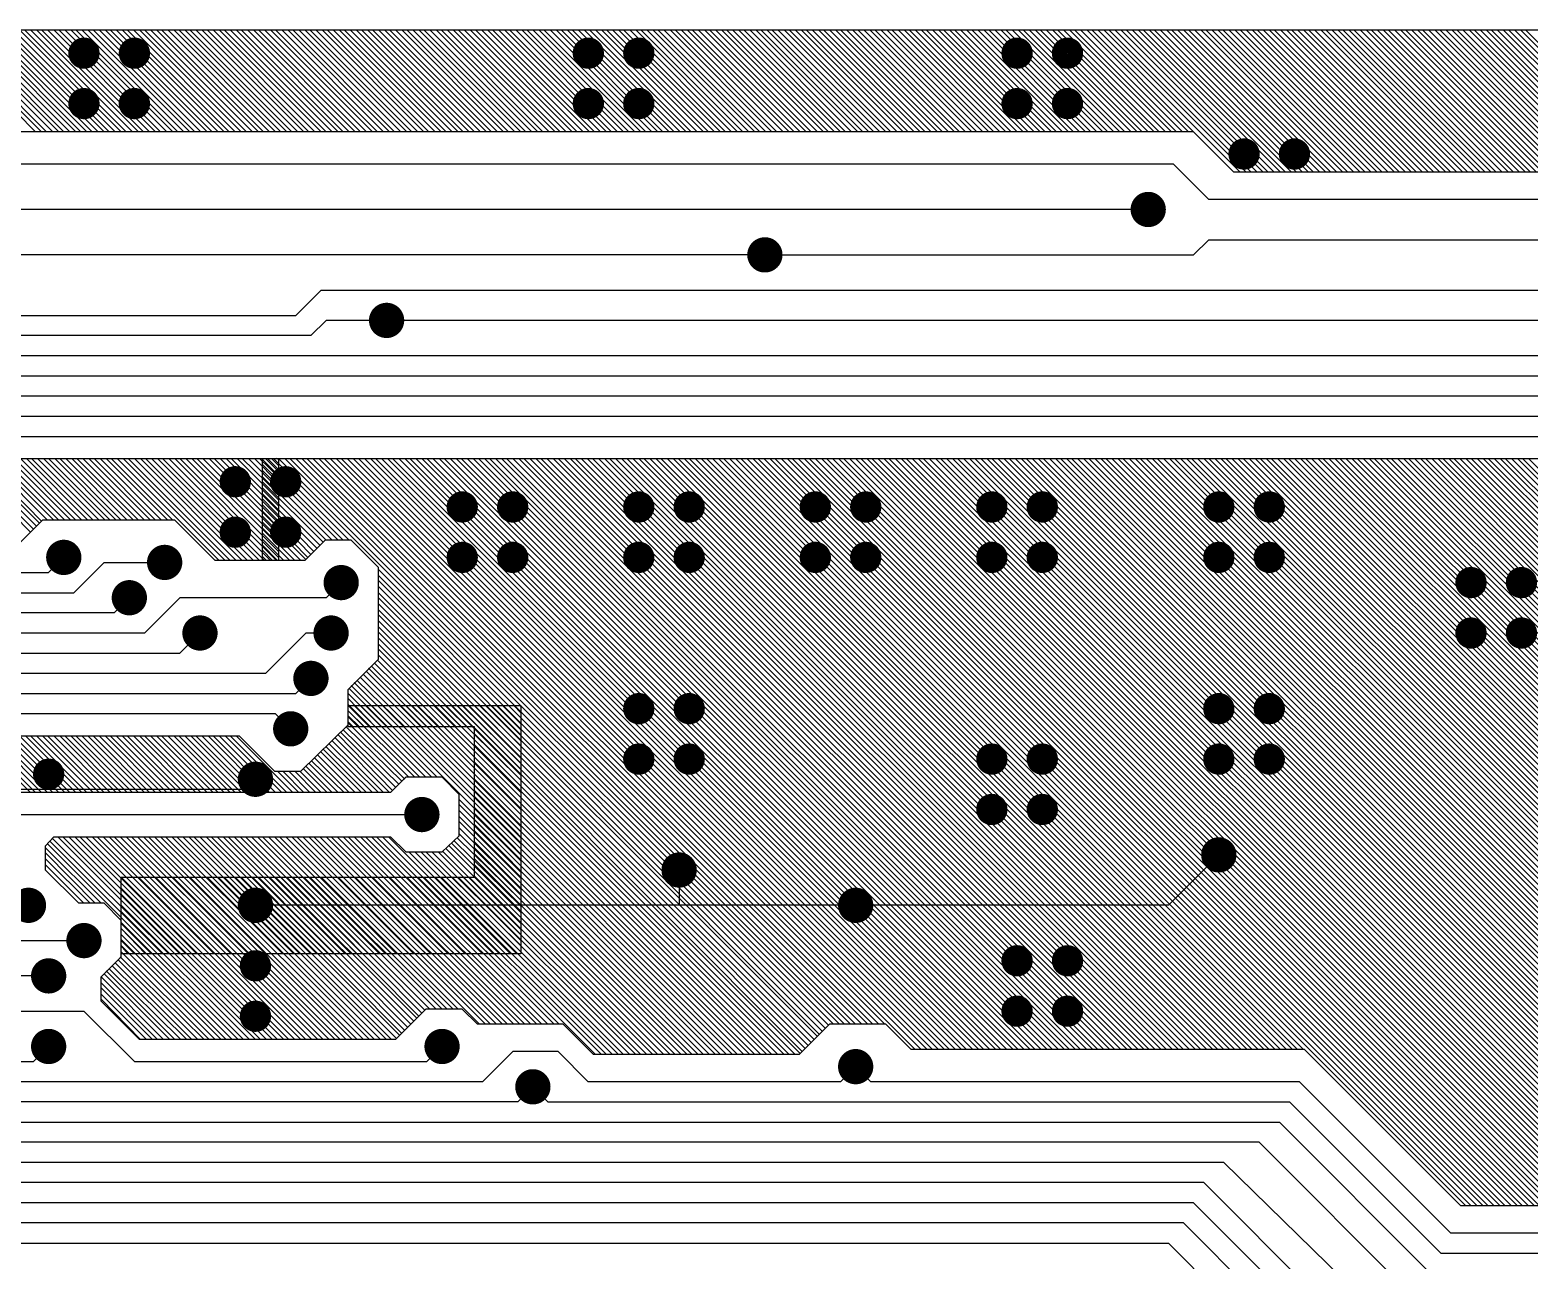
# Model space of a CAD drawing. Extents: x 295 to 953, y 10 to 290.
# Drawn here: x 680.8 to 743.1, y 193.5 to 244.6 of the extents above; entities that cross this region are included whole.
import ezdxf

# ---------------------------------------------------------------- set-up
doc = ezdxf.new("R2010")
doc.units = 0
doc.header["$LTSCALE"] = 5
doc.header["$MEASUREMENT"] = 0
doc.layers.get('0').update_dxf_attribs({"linetype": 'CONTINUOUS', "lineweight": 25})
doc.layers.add('ART02_PHO', color=2, linetype='CONTINUOUS')

msp = doc.modelspace()

# ---------------------------------------------------------------- linework, layer by layer
for points, const_width in [([(683.375, 243.629, -1), (682.725, 243.629, -1)], 0.65), ([(685.471, 243.629, -1), (684.821, 243.629, -1)], 0.65), ([(704.33, 243.629, -1), (703.68, 243.629, -1)], 0.65), ([(706.426, 243.629, -1), (705.776, 243.629, -1)], 0.65), ([(722.142, 243.629, -1), (721.492, 243.629, -1)], 0.65), ([(724.237, 243.629, -1), (723.588, 243.629, -1)], 0.65), ([(683.375, 241.534, -1), (682.725, 241.534, -1)], 0.65), ([(685.471, 241.534, -1), (684.821, 241.534, -1)], 0.65), ([(704.33, 241.534, -1), (703.68, 241.534, -1)], 0.65), ([(706.426, 241.534, -1), (705.776, 241.534, -1)], 0.65), ([(722.142, 241.534, -1), (721.492, 241.534, -1)], 0.65), ([(724.237, 241.534, -1), (723.588, 241.534, -1)], 0.65), ([(731.572, 239.438, -1), (730.922, 239.438, -1)], 0.65), ([(733.667, 239.438, -1), (733.017, 239.438, -1)], 0.65), ([(727.632, 237.133, -1), (726.899, 237.133, -1)], 0.733), ([(711.706, 235.247, -1), (710.973, 235.247, -1)], 0.733), ([(695.99, 232.523, -1), (695.257, 232.523, -1)], 0.733), ([(689.662, 225.818, -1), (689.012, 225.818, -1)], 0.65), ([(691.757, 225.818, -1), (691.107, 225.818, -1)], 0.65), ([(699.091, 224.77, -1), (698.442, 224.77, -1)], 0.65), ([(701.187, 224.77, -1), (700.537, 224.77, -1)], 0.65), ([(706.426, 224.77, -1), (705.776, 224.77, -1)], 0.65), ([(708.521, 224.77, -1), (707.871, 224.77, -1)], 0.65), ([(713.76, 224.77, -1), (713.11, 224.77, -1)], 0.65), ([(715.855, 224.77, -1), (715.206, 224.77, -1)], 0.65), ([(721.094, 224.77, -1), (720.444, 224.77, -1)], 0.65), ([(723.19, 224.77, -1), (722.54, 224.77, -1)], 0.65), ([(730.524, 224.77, -1), (729.874, 224.77, -1)], 0.65), ([(732.619, 224.77, -1), (731.97, 224.77, -1)], 0.65), ([(689.662, 223.722, -1), (689.012, 223.722, -1)], 0.65), ([(691.757, 223.722, -1), (691.107, 223.722, -1)], 0.65), ([(682.579, 222.674, -1), (681.845, 222.674, -1)], 0.733), ([(686.77, 222.465, -1), (686.036, 222.465, -1)], 0.733), ([(699.091, 222.674, -1), (698.442, 222.674, -1)], 0.65), ([(701.187, 222.674, -1), (700.537, 222.674, -1)], 0.65), ([(706.426, 222.674, -1), (705.776, 222.674, -1)], 0.65), ([(708.521, 222.674, -1), (707.871, 222.674, -1)], 0.65), ([(713.76, 222.674, -1), (713.11, 222.674, -1)], 0.65), ([(715.855, 222.674, -1), (715.206, 222.674, -1)], 0.65), ([(721.094, 222.674, -1), (720.444, 222.674, -1)], 0.65), ([(723.19, 222.674, -1), (722.54, 222.674, -1)], 0.65), ([(730.524, 222.674, -1), (729.874, 222.674, -1)], 0.65), ([(732.619, 222.674, -1), (731.97, 222.674, -1)], 0.65), ([(694.104, 221.627, -1), (693.371, 221.627, -1)], 0.733), ([(685.303, 220.998, -1), (684.569, 220.998, -1)], 0.733), ([(741.001, 221.627, -1), (740.352, 221.627, -1)], 0.65), ([(743.097, 221.627, -1), (742.447, 221.627, -1)], 0.65), ([(688.237, 219.531, -1), (687.503, 219.531, -1)], 0.733), ([(693.685, 219.531, -1), (692.951, 219.531, -1)], 0.733), ([(741.001, 219.531, -1), (740.352, 219.531, -1)], 0.65), ([(743.097, 219.531, -1), (742.447, 219.531, -1)], 0.65), ([(692.847, 217.645, -1), (692.113, 217.645, -1)], 0.733), ([(706.426, 216.388, -1), (705.776, 216.388, -1)], 0.65), ([(708.521, 216.388, -1), (707.871, 216.388, -1)], 0.65), ([(730.524, 216.388, -1), (729.874, 216.388, -1)], 0.65), ([(732.619, 216.388, -1), (731.97, 216.388, -1)], 0.65), ([(692.008, 215.55, -1), (691.275, 215.55, -1)], 0.733), ([(706.426, 214.292, -1), (705.776, 214.292, -1)], 0.65), ([(708.521, 214.292, -1), (707.871, 214.292, -1)], 0.65), ([(721.094, 214.292, -1), (720.444, 214.292, -1)], 0.65), ([(723.19, 214.292, -1), (722.54, 214.292, -1)], 0.65), ([(730.524, 214.292, -1), (729.874, 214.292, -1)], 0.65), ([(732.619, 214.292, -1), (731.97, 214.292, -1)], 0.65), ([(681.908, 213.664, -1), (681.259, 213.664, -1)], 0.65), ([(690.542, 213.454, -1), (689.808, 213.454, -1)], 0.733), ([(697.457, 211.987, -1), (696.723, 211.987, -1)], 0.733), ([(721.094, 212.197, -1), (720.444, 212.197, -1)], 0.65), ([(723.19, 212.197, -1), (722.54, 212.197, -1)], 0.65), ([(730.566, 210.311, -1), (729.832, 210.311, -1)], 0.733), ([(708.144, 209.682, -1), (707.41, 209.682, -1)], 0.733), ([(681.112, 208.215, -1), (680.378, 208.215, -1)], 0.733), ([(690.542, 208.215, -1), (689.808, 208.215, -1)], 0.733), ([(715.478, 208.215, -1), (714.745, 208.215, -1)], 0.733), ([(683.417, 206.749, -1), (682.684, 206.749, -1)], 0.733), ([(690.5, 205.701, -1), (689.85, 205.701, -1)], 0.65), ([(722.142, 205.91, -1), (721.492, 205.91, -1)], 0.65), ([(724.237, 205.91, -1), (723.588, 205.91, -1)], 0.65), ([(681.95, 205.282, -1), (681.217, 205.282, -1)], 0.733), ([(722.142, 203.815, -1), (721.492, 203.815, -1)], 0.65), ([(724.237, 203.815, -1), (723.588, 203.815, -1)], 0.65), ([(690.5, 203.605, -1), (689.85, 203.605, -1)], 0.65), ([(681.95, 202.348, -1), (681.217, 202.348, -1)], 0.733), ([(698.295, 202.348, -1), (697.562, 202.348, -1)], 0.733), ([(715.478, 201.51, -1), (714.745, 201.51, -1)], 0.733), ([(702.067, 200.672, -1), (701.333, 200.672, -1)], 0.733)]:
    msp.add_lwpolyline(points, format="xyb", close=True, dxfattribs=dict(const_width=const_width))
at = {"layer": 'ART02_PHO', "color": 7}
for p, q in [((539.299, 244.593), (799.937, 244.593)), ((681.039, 240.36), (676.806, 244.593)), ((681.29, 240.36), (677.057, 244.593)), ((681.5, 240.36), (677.267, 244.593)), ((681.751, 240.36), (677.518, 244.593)), ((682.002, 240.36), (677.77, 244.593)), ((682.212, 240.36), (677.979, 244.593)), ((682.463, 240.36), (678.231, 244.593)), ((682.715, 240.36), (678.482, 244.593)), ((682.924, 240.36), (678.692, 244.593)), ((683.176, 240.36), (678.943, 244.593)), ((683.386, 240.36), (679.153, 244.593)), ((683.637, 240.36), (679.404, 244.593)), ((683.888, 240.36), (679.656, 244.593)), ((684.098, 240.36), (679.865, 244.593)), ((684.349, 240.36), (680.117, 244.593)), ((684.601, 240.36), (680.368, 244.593)), ((684.81, 240.36), (680.578, 244.593)), ((685.062, 240.36), (680.829, 244.593)), ((685.313, 240.36), (681.08, 244.593)), ((685.523, 240.36), (681.29, 244.593)), ((685.774, 240.36), (681.541, 244.593)), ((686.026, 240.36), (681.793, 244.593)), ((686.235, 240.36), (682.002, 244.593)), ((686.487, 240.36), (682.254, 244.593)), ((686.738, 240.36), (682.505, 244.593)), ((686.948, 240.36), (682.715, 244.593)), ((687.199, 240.36), (682.966, 244.593)), ((687.451, 240.36), (683.218, 244.593)), ((687.66, 240.36), (683.427, 244.593)), ((687.912, 240.36), (683.679, 244.593)), ((688.163, 240.36), (683.93, 244.593)), ((688.373, 240.36), (684.14, 244.593)), ((688.624, 240.36), (684.391, 244.593)), ((688.876, 240.36), (684.643, 244.593)), ((689.085, 240.36), (684.852, 244.593)), ((689.337, 240.36), (685.104, 244.593)), ((689.588, 240.36), (685.355, 244.593)), ((689.798, 240.36), (685.565, 244.593)), ((690.049, 240.36), (685.816, 244.593)), ((690.301, 240.36), (686.068, 244.593)), ((690.51, 240.36), (686.277, 244.593)), ((690.762, 240.36), (686.529, 244.593)), ((691.013, 240.36), (686.78, 244.593)), ((691.223, 240.36), (686.99, 244.593)), ((691.474, 240.36), (687.241, 244.593)), ((691.684, 240.36), (687.451, 244.593)), ((691.935, 240.36), (687.702, 244.593)), ((692.187, 240.36), (687.954, 244.593)), ((692.396, 240.36), (688.163, 244.593)), ((692.648, 240.36), (688.415, 244.593)), ((692.899, 240.36), (688.666, 244.593)), ((693.109, 240.36), (688.876, 244.593)), ((693.36, 240.36), (689.127, 244.593)), ((693.612, 240.36), (689.379, 244.593)), ((693.821, 240.36), (689.588, 244.593)), ((694.073, 240.36), (689.84, 244.593)), ((694.324, 240.36), (690.091, 244.593)), ((694.534, 240.36), (690.301, 244.593)), ((694.785, 240.36), (690.552, 244.593)), ((695.036, 240.36), (690.804, 244.593)), ((695.246, 240.36), (691.013, 244.593)), ((695.497, 240.36), (691.265, 244.593)), ((695.749, 240.36), (691.516, 244.593)), ((695.959, 240.36), (691.726, 244.593)), ((696.21, 240.36), (691.977, 244.593)), ((696.461, 240.36), (692.229, 244.593)), ((696.671, 240.36), (692.438, 244.593)), ((696.922, 240.36), (692.69, 244.593)), ((697.174, 240.36), (692.941, 244.593)), ((697.383, 240.36), (693.151, 244.593)), ((697.635, 240.36), (693.402, 244.593)), ((697.886, 240.36), (693.653, 244.593)), ((698.096, 240.36), (693.863, 244.593)), ((698.347, 240.36), (694.114, 244.593)), ((698.599, 240.36), (694.366, 244.593)), ((698.808, 240.36), (694.575, 244.593)), ((699.06, 240.36), (694.827, 244.593)), ((699.269, 240.36), (695.036, 244.593)), ((699.521, 240.36), (695.288, 244.593)), ((699.772, 240.36), (695.539, 244.593)), ((699.982, 240.36), (695.749, 244.593)), ((700.233, 240.36), (696, 244.593)), ((700.485, 240.36), (696.252, 244.593)), ((700.694, 240.36), (696.461, 244.593)), ((700.946, 240.36), (696.713, 244.593)), ((701.197, 240.36), (696.964, 244.593)), ((701.407, 240.36), (697.174, 244.593)), ((701.658, 240.36), (697.425, 244.593)), ((701.91, 240.36), (697.677, 244.593)), ((702.119, 240.36), (697.886, 244.593)), ((702.371, 240.36), (698.138, 244.593)), ((702.622, 240.36), (698.389, 244.593)), ((702.832, 240.36), (698.599, 244.593)), ((703.083, 240.36), (698.85, 244.593)), ((703.335, 240.36), (699.102, 244.593)), ((703.544, 240.36), (699.311, 244.593)), ((703.796, 240.36), (699.563, 244.593)), ((704.047, 240.36), (699.814, 244.593)), ((704.257, 240.36), (700.024, 244.593)), ((704.508, 240.36), (700.275, 244.593)), ((704.76, 240.36), (700.527, 244.593)), ((704.969, 240.36), (700.736, 244.593)), ((705.221, 240.36), (700.988, 244.593)), ((705.472, 240.36), (701.239, 244.593)), ((705.682, 240.36), (701.449, 244.593)), ((705.933, 240.36), (701.7, 244.593)), ((706.185, 240.36), (701.952, 244.593)), ((706.394, 240.36), (702.161, 244.593)), ((706.646, 240.36), (702.413, 244.593)), ((706.897, 240.36), (702.664, 244.593)), ((707.107, 240.36), (702.874, 244.593)), ((707.358, 240.36), (703.125, 244.593)), ((707.568, 240.36), (703.335, 244.593)), ((707.819, 240.36), (703.586, 244.593)), ((708.07, 240.36), (703.838, 244.593)), ((708.28, 240.36), (704.047, 244.593)), ((708.532, 240.36), (704.299, 244.593)), ((708.783, 240.36), (704.55, 244.593)), ((708.993, 240.36), (704.76, 244.593)), ((709.244, 240.36), (705.011, 244.593)), ((709.495, 240.36), (705.263, 244.593)), ((709.705, 240.36), (705.472, 244.593)), ((709.956, 240.36), (705.724, 244.593)), ((710.208, 240.36), (705.975, 244.593)), ((710.417, 240.36), (706.185, 244.593)), ((710.669, 240.36), (706.436, 244.593)), ((710.92, 240.36), (706.687, 244.593)), ((711.13, 240.36), (706.897, 244.593)), ((711.381, 240.36), (707.148, 244.593)), ((711.633, 240.36), (707.4, 244.593)), ((711.842, 240.36), (707.609, 244.593)), ((712.094, 240.36), (707.861, 244.593)), ((712.345, 240.36), (708.112, 244.593)), ((712.555, 240.36), (708.322, 244.593)), ((712.806, 240.36), (708.573, 244.593)), ((713.058, 240.36), (708.825, 244.593)), ((713.267, 240.36), (709.034, 244.593)), ((713.519, 240.36), (709.286, 244.593)), ((713.77, 240.36), (709.537, 244.593)), ((713.98, 240.36), (709.747, 244.593)), ((714.231, 240.36), (709.998, 244.593)), ((714.483, 240.36), (710.25, 244.593)), ((714.692, 240.36), (710.459, 244.593)), ((714.944, 240.36), (710.711, 244.593)), ((715.195, 240.36), (710.962, 244.593)), ((715.405, 240.36), (711.172, 244.593)), ((715.656, 240.36), (711.423, 244.593)), ((715.866, 240.36), (711.633, 244.593)), ((716.117, 240.36), (711.884, 244.593)), ((716.369, 240.36), (712.136, 244.593)), ((716.578, 240.36), (712.345, 244.593)), ((716.83, 240.36), (712.597, 244.593)), ((717.081, 240.36), (712.848, 244.593)), ((717.291, 240.36), (713.058, 244.593)), ((717.542, 240.36), (713.309, 244.593)), ((717.794, 240.36), (713.561, 244.593)), ((718.003, 240.36), (713.77, 244.593)), ((718.255, 240.36), (714.022, 244.593)), ((718.506, 240.36), (714.273, 244.593)), ((718.716, 240.36), (714.483, 244.593)), ((718.967, 240.36), (714.734, 244.593)), ((719.219, 240.36), (714.986, 244.593)), ((719.428, 240.36), (715.195, 244.593)), ((719.68, 240.36), (715.447, 244.593)), ((719.931, 240.36), (715.698, 244.593)), ((720.141, 240.36), (715.908, 244.593)), ((720.392, 240.36), (716.159, 244.593)), ((720.643, 240.36), (716.411, 244.593)), ((720.853, 240.36), (716.62, 244.593)), ((721.105, 240.36), (716.872, 244.593)), ((721.356, 240.36), (717.123, 244.593)), ((721.566, 240.36), (717.333, 244.593)), ((721.817, 240.36), (717.584, 244.593)), ((722.068, 240.36), (717.836, 244.593)), ((722.278, 240.36), (718.045, 244.593)), ((722.529, 240.36), (718.297, 244.593)), ((722.781, 240.36), (718.548, 244.593)), ((722.99, 240.36), (718.758, 244.593)), ((723.242, 240.36), (719.009, 244.593)), ((723.451, 240.36), (719.219, 244.593)), ((723.703, 240.36), (719.47, 244.593)), ((723.954, 240.36), (719.721, 244.593)), ((724.164, 240.36), (719.931, 244.593)), ((724.415, 240.36), (720.182, 244.593)), ((724.667, 240.36), (720.434, 244.593)), ((724.876, 240.36), (720.643, 244.593)), ((725.128, 240.36), (720.895, 244.593)), ((725.379, 240.36), (721.146, 244.593)), ((725.589, 240.36), (721.356, 244.593)), ((725.84, 240.36), (721.607, 244.593)), ((726.092, 240.36), (721.859, 244.593)), ((726.301, 240.36), (722.068, 244.593)), ((726.553, 240.36), (722.32, 244.593)), ((726.804, 240.36), (722.571, 244.593)), ((727.014, 240.36), (722.781, 244.593)), ((727.265, 240.36), (723.032, 244.593)), ((727.517, 240.36), (723.284, 244.593)), ((727.726, 240.36), (723.493, 244.593)), ((727.978, 240.36), (723.745, 244.593)), ((728.229, 240.36), (723.996, 244.593)), ((728.439, 240.36), (724.206, 244.593)), ((728.69, 240.36), (724.457, 244.593)), ((728.942, 240.36), (724.709, 244.593)), ((729.151, 240.36), (724.918, 244.593)), ((731.079, 238.684), (725.17, 244.593)), ((731.331, 238.684), (725.421, 244.593)), ((731.54, 238.684), (725.631, 244.593)), ((731.792, 238.684), (725.882, 244.593)), ((732.043, 238.684), (726.134, 244.593)), ((732.253, 238.684), (726.343, 244.593)), ((732.504, 238.684), (726.595, 244.593)), ((732.755, 238.684), (726.846, 244.593)), ((732.965, 238.684), (727.056, 244.593)), ((733.216, 238.684), (727.307, 244.593)), ((733.426, 238.684), (727.517, 244.593)), ((733.678, 238.684), (727.768, 244.593)), ((733.929, 238.684), (728.02, 244.593)), ((734.139, 238.684), (728.229, 244.593)), ((734.39, 238.684), (728.481, 244.593)), ((734.641, 238.684), (728.732, 244.593)), ((734.851, 238.684), (728.942, 244.593)), ((735.102, 238.684), (729.193, 244.593)), ((735.354, 238.684), (729.445, 244.593)), ((735.563, 238.684), (729.654, 244.593)), ((735.815, 238.684), (729.906, 244.593)), ((736.066, 238.684), (730.157, 244.593)), ((736.276, 238.684), (730.367, 244.593)), ((736.527, 238.684), (730.618, 244.593)), ((736.779, 238.684), (730.87, 244.593)), ((736.988, 238.684), (731.079, 244.593)), ((737.24, 238.684), (731.331, 244.593)), ((737.491, 238.684), (731.582, 244.593)), ((737.701, 238.684), (731.792, 244.593)), ((737.952, 238.684), (732.043, 244.593)), ((738.204, 238.684), (732.294, 244.593)), ((738.413, 238.684), (732.504, 244.593)), ((738.665, 238.684), (732.755, 244.593)), ((738.916, 238.684), (733.007, 244.593)), ((739.126, 238.684), (733.216, 244.593)), ((739.377, 238.684), (733.468, 244.593)), ((739.629, 238.684), (733.719, 244.593)), ((739.838, 238.684), (733.929, 244.593)), ((740.09, 238.684), (734.18, 244.593)), ((740.341, 238.684), (734.432, 244.593)), ((740.551, 238.684), (734.641, 244.593)), ((740.802, 238.684), (734.893, 244.593)), ((741.054, 238.684), (735.144, 244.593)), ((741.263, 238.684), (735.354, 244.593)), ((741.515, 238.684), (735.605, 244.593)), ((741.724, 238.684), (735.815, 244.593)), ((741.976, 238.684), (736.066, 244.593)), ((742.227, 238.684), (736.318, 244.593)), ((742.437, 238.684), (736.527, 244.593)), ((742.688, 238.684), (736.779, 244.593)), ((742.94, 238.684), (737.03, 244.593)), ((743.149, 238.684), (737.24, 244.593)), ((743.401, 238.684), (737.491, 244.593)), ((743.652, 238.684), (737.743, 244.593)), ((743.862, 238.684), (737.952, 244.593)), ((744.113, 238.684), (738.204, 244.593)), ((744.365, 238.684), (738.455, 244.593)), ((744.574, 238.684), (738.665, 244.593)), ((744.826, 238.684), (738.916, 244.593)), ((745.077, 238.684), (739.168, 244.593)), ((745.287, 238.684), (739.377, 244.593)), ((745.538, 238.684), (739.629, 244.593)), ((745.789, 238.684), (739.88, 244.593)), ((745.999, 238.684), (740.09, 244.593)), ((746.251, 238.684), (740.341, 244.593)), ((746.502, 238.684), (740.593, 244.593)), ((746.712, 238.684), (740.802, 244.593)), ((746.963, 238.684), (741.054, 244.593)), ((747.214, 238.684), (741.305, 244.593)), ((747.424, 238.684), (741.515, 244.593)), ((747.675, 238.684), (741.766, 244.593)), ((747.927, 238.684), (742.018, 244.593)), ((748.136, 238.684), (742.227, 244.593)), ((748.388, 238.684), (742.479, 244.593)), ((748.639, 238.684), (742.73, 244.593)), ((748.849, 238.684), (742.94, 244.593)), ((729.151, 240.36), (547.22, 240.36)), ((730.828, 238.684), (729.151, 240.36)), ((728.313, 239.019), (548.1, 239.019)), ((729.78, 237.552), (728.313, 239.019)), ((761.422, 238.684), (730.828, 238.684)), ((759.746, 237.552), (729.78, 237.552)), ((727.265, 237.133), (662.933, 237.133)), ((729.151, 235.247), (729.78, 235.876)), ((729.78, 235.876), (758.488, 235.876)), ((711.339, 235.247), (551.453, 235.247)), ((711.339, 235.247), (729.151, 235.247)), ((691.851, 232.733), (692.899, 233.78)), ((692.899, 233.78), (757.44, 233.78)), ((553.339, 232.733), (691.851, 232.733)), ((693.109, 232.523), (692.48, 231.895)), ((755.974, 232.523), (693.109, 232.523)), ((692.48, 231.895), (553.548, 231.895)), ((759.326, 231.056), (553.758, 231.056)), ((553.967, 230.218), (757.86, 230.218)), ((757.231, 229.38), (554.177, 229.38)), ((554.387, 228.542), (756.812, 228.542)), ((554.596, 227.704), (756.183, 227.704)), ((555.015, 226.782), (691.139, 226.782)), ((680.829, 223.722), (677.811, 226.782)), ((680.955, 223.848), (678.021, 226.782)), ((681.08, 223.974), (678.272, 226.782)), ((681.206, 224.099), (678.524, 226.782)), ((681.29, 224.183), (678.733, 226.782)), ((681.541, 224.225), (678.985, 226.782)), ((681.793, 224.225), (679.236, 226.782)), ((682.002, 224.225), (679.446, 226.782)), ((682.254, 224.225), (679.697, 226.782)), ((682.505, 224.225), (679.949, 226.782)), ((682.715, 224.225), (680.158, 226.782)), ((682.966, 224.225), (680.41, 226.782)), ((683.218, 224.225), (680.661, 226.782)), ((683.427, 224.225), (680.871, 226.782)), ((683.679, 224.225), (681.122, 226.782)), ((683.93, 224.225), (681.374, 226.782)), ((684.14, 224.225), (681.583, 226.782)), ((684.391, 224.225), (681.835, 226.782)), ((684.601, 224.225), (682.044, 226.782)), ((684.852, 224.225), (682.296, 226.782)), ((685.104, 224.225), (682.547, 226.782)), ((685.313, 224.225), (682.757, 226.782)), ((685.565, 224.225), (683.008, 226.782)), ((685.816, 224.225), (683.26, 226.782)), ((686.026, 224.225), (683.469, 226.782)), ((686.277, 224.225), (683.721, 226.782)), ((686.529, 224.225), (683.972, 226.782)), ((686.738, 224.225), (684.182, 226.782)), ((688.666, 222.549), (684.433, 226.782)), ((688.918, 222.549), (684.685, 226.782)), ((689.127, 222.549), (684.894, 226.782)), ((689.379, 222.549), (685.146, 226.782)), ((689.63, 222.549), (685.397, 226.782)), ((689.84, 222.549), (685.607, 226.782)), ((690.091, 222.549), (685.858, 226.782)), ((690.343, 222.549), (686.11, 226.782)), ((690.552, 222.549), (686.319, 226.782)), ((690.804, 222.549), (686.571, 226.782)), ((691.055, 222.549), (686.822, 226.782)), ((691.139, 222.674), (687.032, 226.782)), ((691.139, 222.926), (687.283, 226.782)), ((691.139, 223.177), (687.535, 226.782)), ((691.139, 223.387), (687.744, 226.782)), ((691.139, 223.638), (687.996, 226.782)), ((691.139, 223.89), (688.247, 226.782)), ((691.139, 224.099), (688.457, 226.782)), ((691.139, 224.351), (688.708, 226.782)), ((691.139, 224.602), (688.96, 226.782)), ((691.139, 224.812), (689.169, 226.782)), ((691.139, 225.063), (689.421, 226.782)), ((691.139, 225.315), (689.63, 226.782)), ((691.139, 225.524), (689.882, 226.782)), ((691.139, 225.776), (690.133, 226.782)), ((691.139, 226.027), (690.343, 226.782)), ((690.468, 222.549), (690.468, 226.782)), ((690.468, 226.782), (755.932, 226.782)), ((693.821, 223.387), (690.468, 226.74)), ((691.139, 226.237), (690.594, 226.782)), ((694.073, 223.387), (690.678, 226.782)), ((691.139, 226.488), (690.845, 226.782)), ((714.441, 203.27), (690.929, 226.782)), ((691.139, 226.74), (691.055, 226.782)), ((714.65, 203.27), (691.139, 226.782)), ((691.139, 226.782), (691.139, 222.549)), ((714.902, 203.27), (691.39, 226.782)), ((715.111, 203.27), (691.6, 226.782)), ((715.363, 203.27), (691.851, 226.782)), ((715.614, 203.27), (692.103, 226.782)), ((715.824, 203.27), (692.312, 226.782)), ((716.075, 203.27), (692.564, 226.782)), ((716.327, 203.27), (692.815, 226.782)), ((717.584, 202.222), (693.025, 226.782)), ((717.836, 202.222), (693.276, 226.782)), ((718.087, 202.222), (693.528, 226.782)), ((718.297, 202.222), (693.737, 226.782)), ((718.548, 202.222), (693.989, 226.782)), ((718.799, 202.222), (694.24, 226.782)), ((719.009, 202.222), (694.45, 226.782)), ((719.26, 202.222), (694.701, 226.782)), ((719.512, 202.222), (694.953, 226.782)), ((719.721, 202.222), (695.162, 226.782)), ((719.973, 202.222), (695.414, 226.782)), ((720.224, 202.222), (695.665, 226.782)), ((720.434, 202.222), (695.875, 226.782)), ((720.685, 202.222), (696.126, 226.782)), ((720.937, 202.222), (696.378, 226.782)), ((721.146, 202.222), (696.587, 226.782)), ((721.398, 202.222), (696.839, 226.782)), ((721.649, 202.222), (697.09, 226.782)), ((721.859, 202.222), (697.3, 226.782)), ((722.11, 202.222), (697.551, 226.782)), ((722.362, 202.222), (697.803, 226.782)), ((722.571, 202.222), (698.012, 226.782)), ((722.823, 202.222), (698.264, 226.782)), ((723.074, 202.222), (698.515, 226.782)), ((723.284, 202.222), (698.725, 226.782)), ((723.535, 202.222), (698.976, 226.782)), ((723.787, 202.222), (699.227, 226.782)), ((723.996, 202.222), (699.437, 226.782)), ((724.248, 202.222), (699.688, 226.782)), ((724.457, 202.222), (699.898, 226.782)), ((724.709, 202.222), (700.15, 226.782)), ((724.96, 202.222), (700.401, 226.782)), ((725.17, 202.222), (700.611, 226.782)), ((725.421, 202.222), (700.862, 226.782)), ((725.673, 202.222), (701.113, 226.782)), ((725.882, 202.222), (701.323, 226.782)), ((726.134, 202.222), (701.574, 226.782)), ((726.385, 202.222), (701.826, 226.782)), ((726.595, 202.222), (702.035, 226.782)), ((726.846, 202.222), (702.287, 226.782)), ((727.098, 202.222), (702.538, 226.782)), ((727.307, 202.222), (702.748, 226.782)), ((727.559, 202.222), (702.999, 226.782)), ((727.81, 202.222), (703.251, 226.782)), ((728.02, 202.222), (703.46, 226.782)), ((728.271, 202.222), (703.712, 226.782)), ((728.523, 202.222), (703.963, 226.782)), ((728.732, 202.222), (704.173, 226.782)), ((728.984, 202.222), (704.424, 226.782)), ((729.235, 202.222), (704.676, 226.782)), ((729.445, 202.222), (704.885, 226.782)), ((729.696, 202.222), (705.137, 226.782)), ((729.948, 202.222), (705.388, 226.782)), ((730.157, 202.222), (705.598, 226.782)), ((730.409, 202.222), (705.849, 226.782)), ((730.66, 202.222), (706.101, 226.782)), ((730.87, 202.222), (706.31, 226.782)), ((731.121, 202.222), (706.562, 226.782)), ((731.372, 202.222), (706.813, 226.782)), ((731.582, 202.222), (707.023, 226.782)), ((731.833, 202.222), (707.274, 226.782)), ((732.085, 202.222), (707.526, 226.782)), ((732.294, 202.222), (707.735, 226.782)), ((732.546, 202.222), (707.987, 226.782)), ((732.755, 202.222), (708.196, 226.782)), ((733.007, 202.222), (708.448, 226.782)), ((733.258, 202.222), (708.699, 226.782)), ((733.468, 202.222), (708.909, 226.782)), ((733.719, 202.222), (709.16, 226.782)), ((740.467, 195.726), (709.412, 226.782)), ((740.676, 195.726), (709.621, 226.782)), ((740.928, 195.726), (709.873, 226.782)), ((741.179, 195.726), (710.124, 226.782)), ((741.389, 195.726), (710.334, 226.782)), ((741.64, 195.726), (710.585, 226.782)), ((741.892, 195.726), (710.837, 226.782)), ((742.101, 195.726), (711.046, 226.782)), ((742.353, 195.726), (711.298, 226.782)), ((742.604, 195.726), (711.549, 226.782)), ((742.814, 195.726), (711.759, 226.782)), ((743.065, 195.726), (712.01, 226.782)), ((743.317, 195.726), (712.261, 226.782)), ((743.526, 195.726), (712.471, 226.782)), ((743.778, 195.726), (712.723, 226.782)), ((744.029, 195.726), (712.974, 226.782)), ((744.239, 195.726), (713.184, 226.782)), ((744.49, 195.726), (713.435, 226.782)), ((744.742, 195.726), (713.686, 226.782)), ((744.951, 195.726), (713.896, 226.782)), ((745.203, 195.726), (714.147, 226.782)), ((745.454, 195.726), (714.399, 226.782)), ((745.664, 195.726), (714.608, 226.782)), ((745.915, 195.726), (714.86, 226.782)), ((746.167, 195.726), (715.111, 226.782)), ((746.376, 195.726), (715.321, 226.782)), ((746.628, 195.726), (715.572, 226.782)), ((746.837, 195.726), (715.782, 226.782)), ((747.089, 195.726), (716.033, 226.782)), ((747.34, 195.726), (716.285, 226.782)), ((747.55, 195.726), (716.494, 226.782)), ((747.801, 195.726), (716.746, 226.782)), ((748.053, 195.726), (716.997, 226.782)), ((748.262, 195.726), (717.207, 226.782)), ((748.514, 195.726), (717.458, 226.782)), ((748.765, 195.726), (717.71, 226.782)), ((748.975, 195.726), (717.919, 226.782)), ((749.226, 195.726), (718.171, 226.782)), ((749.478, 195.726), (718.422, 226.782)), ((749.687, 195.726), (718.632, 226.782)), ((749.939, 195.726), (718.883, 226.782)), ((750.19, 195.726), (719.135, 226.782)), ((750.4, 195.726), (719.344, 226.782)), ((750.651, 195.726), (719.596, 226.782)), ((750.903, 195.726), (719.847, 226.782)), ((751.112, 195.726), (720.057, 226.782)), ((751.364, 195.726), (720.308, 226.782)), ((751.615, 195.726), (720.56, 226.782)), ((751.825, 195.726), (720.769, 226.782)), ((752.076, 195.726), (721.021, 226.782)), ((752.327, 195.726), (721.272, 226.782)), ((752.537, 195.726), (721.482, 226.782)), ((752.788, 195.726), (721.733, 226.782)), ((753.04, 195.726), (721.985, 226.782)), ((753.249, 195.726), (722.194, 226.782)), ((753.501, 195.726), (722.446, 226.782)), ((753.752, 195.726), (722.697, 226.782)), ((753.962, 195.726), (722.907, 226.782)), ((754.213, 195.726), (723.158, 226.782)), ((754.465, 195.726), (723.41, 226.782)), ((754.674, 195.726), (723.619, 226.782)), ((754.926, 195.726), (723.871, 226.782)), ((755.135, 195.726), (724.08, 226.782)), ((755.387, 195.726), (724.332, 226.782)), ((755.638, 195.726), (724.583, 226.782)), ((755.848, 195.726), (724.793, 226.782)), ((756.099, 195.726), (725.044, 226.782)), ((756.351, 195.726), (725.296, 226.782)), ((756.56, 195.726), (725.505, 226.782)), ((756.812, 195.726), (725.757, 226.782)), ((757.063, 195.726), (726.008, 226.782)), ((757.273, 195.726), (726.218, 226.782)), ((757.524, 195.726), (726.469, 226.782)), ((757.776, 195.726), (726.72, 226.782)), ((757.985, 195.726), (726.93, 226.782)), ((758.237, 195.726), (727.181, 226.782)), ((758.488, 195.726), (727.433, 226.782)), ((758.698, 195.726), (727.642, 226.782)), ((758.949, 195.726), (727.894, 226.782)), ((759.201, 195.726), (728.145, 226.782)), ((759.41, 195.726), (728.355, 226.782)), ((759.662, 195.726), (728.606, 226.782)), ((759.913, 195.726), (728.858, 226.782)), ((760.123, 195.726), (729.067, 226.782)), ((760.374, 195.726), (729.319, 226.782)), ((760.626, 195.726), (729.57, 226.782)), ((760.835, 195.726), (729.78, 226.782)), ((761.087, 195.726), (730.031, 226.782)), ((761.338, 195.726), (730.283, 226.782)), ((761.548, 195.726), (730.492, 226.782)), ((761.799, 195.726), (730.744, 226.782)), ((762.051, 195.726), (730.995, 226.782)), ((762.26, 195.726), (731.205, 226.782)), ((762.512, 195.726), (731.456, 226.782)), ((762.763, 195.726), (731.708, 226.782)), ((762.973, 195.726), (731.917, 226.782)), ((763.224, 195.726), (732.169, 226.782)), ((763.434, 195.726), (732.378, 226.782)), ((763.685, 195.726), (732.63, 226.782)), ((763.937, 195.726), (732.881, 226.782)), ((764.146, 195.726), (733.091, 226.782)), ((764.398, 195.726), (733.342, 226.782)), ((764.649, 195.726), (733.594, 226.782)), ((774.288, 186.296), (733.803, 226.782)), ((774.54, 186.296), (734.055, 226.782)), ((774.791, 186.296), (734.306, 226.782)), ((775.001, 186.296), (734.516, 226.782)), ((775.252, 186.296), (734.767, 226.782)), ((756.518, 205.282), (735.019, 226.782)), ((756.518, 205.491), (735.228, 226.782)), ((756.518, 205.743), (735.48, 226.782)), ((756.518, 205.994), (735.731, 226.782)), ((756.518, 206.204), (735.941, 226.782)), ((756.518, 206.455), (736.192, 226.782)), ((756.518, 206.707), (736.444, 226.782)), ((755.68, 207.754), (736.653, 226.782)), ((755.68, 208.006), (736.905, 226.782)), ((755.68, 208.257), (737.156, 226.782)), ((755.68, 208.467), (737.366, 226.782)), ((755.68, 208.718), (737.617, 226.782)), ((755.68, 208.97), (737.869, 226.782)), ((755.722, 209.137), (738.078, 226.782)), ((755.848, 209.263), (738.33, 226.782)), ((755.974, 209.389), (738.581, 226.782)), ((756.057, 209.473), (738.791, 226.782)), ((756.183, 209.598), (739.042, 226.782)), ((756.309, 209.724), (739.293, 226.782)), ((756.435, 209.85), (739.503, 226.782)), ((756.56, 209.976), (739.754, 226.782)), ((756.686, 210.101), (739.964, 226.782)), ((756.77, 210.185), (740.215, 226.782)), ((756.896, 210.311), (740.467, 226.782)), ((757.021, 210.437), (740.676, 226.782)), ((757.147, 210.562), (740.928, 226.782)), ((757.147, 210.814), (741.179, 226.782)), ((757.147, 211.065), (741.389, 226.782)), ((757.147, 211.275), (741.64, 226.782)), ((757.147, 211.526), (741.892, 226.782)), ((757.147, 211.778), (742.101, 226.782)), ((757.147, 211.987), (742.353, 226.782)), ((757.147, 212.239), (742.604, 226.782)), ((757.147, 212.448), (742.814, 226.782)), ((757.147, 212.7), (743.065, 226.782)), ((693.612, 223.387), (690.468, 226.53)), ((693.36, 223.387), (690.468, 226.279)), ((693.109, 223.387), (690.468, 226.027)), ((692.983, 223.303), (690.468, 225.818)), ((692.857, 223.177), (690.468, 225.566)), ((692.731, 223.052), (690.468, 225.315)), ((692.606, 222.926), (690.468, 225.105)), ((692.48, 222.8), (690.468, 224.854)), ((681.332, 224.225), (680.075, 222.968)), ((686.822, 224.225), (681.332, 224.225)), ((688.499, 222.549), (686.822, 224.225)), ((692.354, 222.674), (690.468, 224.602)), ((692.27, 222.591), (690.468, 224.393)), ((692.061, 222.549), (690.468, 224.141)), ((691.809, 222.549), (690.468, 223.89)), ((691.6, 222.549), (690.468, 223.68)), ((691.348, 222.549), (690.468, 223.429)), ((691.097, 222.549), (690.468, 223.177)), ((690.887, 222.549), (690.468, 222.968)), ((693.067, 223.387), (692.229, 222.549)), ((694.156, 223.387), (693.067, 223.387)), ((695.288, 222.255), (694.156, 223.387)), ((681.583, 222.046), (682.212, 222.674)), ((682.631, 221.207), (683.888, 222.465)), ((683.888, 222.465), (686.403, 222.465)), ((691.139, 222.549), (688.499, 222.549)), ((690.636, 222.549), (690.468, 222.716)), ((692.229, 222.549), (690.468, 222.549)), ((660.628, 222.046), (681.583, 222.046)), ((695.288, 218.441), (695.288, 222.255)), ((714.189, 203.27), (695.288, 222.171)), ((713.98, 203.228), (695.288, 221.92)), ((654.132, 221.207), (682.631, 221.207)), ((693.737, 221.627), (693.109, 220.998)), ((713.854, 203.102), (695.288, 221.71)), ((713.728, 202.977), (695.288, 221.459)), ((713.603, 202.851), (695.288, 221.207)), ((684.936, 220.998), (684.308, 220.369)), ((687.032, 220.998), (685.565, 219.531)), ((693.109, 220.998), (687.032, 220.998)), ((713.519, 202.767), (695.288, 220.998)), ((713.393, 202.641), (695.288, 220.746)), ((713.267, 202.516), (695.288, 220.495)), ((684.308, 220.369), (653.923, 220.369)), ((713.142, 202.39), (695.288, 220.285)), ((713.016, 202.264), (695.288, 220.034)), ((685.565, 219.531), (653.713, 219.531)), ((687.032, 218.693), (687.87, 219.531)), ((692.27, 219.531), (690.594, 217.855)), ((693.318, 219.531), (692.27, 219.531)), ((712.89, 202.138), (695.288, 219.783)), ((699.227, 215.633), (695.288, 219.573)), ((698.976, 215.633), (695.288, 219.322)), ((654.761, 218.693), (687.032, 218.693)), ((698.725, 215.633), (695.288, 219.07)), ((698.515, 215.633), (695.288, 218.861)), ((698.264, 215.633), (695.288, 218.609)), ((694.031, 217.184), (695.288, 218.441)), ((697.3, 215.633), (694.869, 218.064)), ((697.551, 215.633), (694.995, 218.148)), ((697.803, 215.633), (695.12, 218.274)), ((698.012, 215.633), (695.246, 218.4)), ((690.594, 217.855), (655.18, 217.855)), ((691.851, 217.016), (692.48, 217.645)), ((695.875, 215.633), (694.156, 217.352)), ((696.126, 215.633), (694.282, 217.478)), ((696.378, 215.633), (694.408, 217.561)), ((696.587, 215.633), (694.534, 217.687)), ((696.839, 215.633), (694.659, 217.813)), ((697.09, 215.633), (694.785, 217.939)), ((655.599, 217.016), (691.851, 217.016)), ((694.031, 215.633), (694.031, 217.184)), ((695.414, 215.633), (694.031, 217.016)), ((695.162, 215.633), (694.031, 216.807)), ((695.665, 215.633), (694.073, 217.226)), ((691.013, 216.178), (656.018, 216.178)), ((691.642, 215.55), (691.013, 216.178)), ((694.953, 215.633), (694.031, 216.555)), ((697.006, 213.538), (694.031, 216.514)), ((694.031, 215.717), (694.031, 216.514)), ((694.031, 216.514), (701.197, 216.514)), ((694.701, 215.633), (694.031, 216.304)), ((696.797, 213.538), (694.031, 216.304)), ((697.258, 213.538), (694.282, 216.514)), ((697.509, 213.538), (694.534, 216.514)), ((697.719, 213.538), (694.743, 216.514)), ((701.197, 210.311), (694.995, 216.514)), ((701.197, 210.562), (695.246, 216.514)), ((701.197, 210.772), (695.456, 216.514)), ((701.197, 211.023), (695.707, 216.514)), ((701.197, 211.275), (695.959, 216.514)), ((701.197, 211.484), (696.168, 216.514)), ((701.197, 211.736), (696.42, 216.514)), ((701.197, 211.987), (696.671, 216.514)), ((701.197, 212.197), (696.881, 216.514)), ((701.197, 212.448), (697.132, 216.514)), ((701.197, 212.7), (697.383, 216.514)), ((701.197, 212.909), (697.593, 216.514)), ((701.197, 213.161), (697.844, 216.514)), ((701.197, 213.412), (698.054, 216.514)), ((701.197, 213.622), (698.305, 216.514)), ((701.197, 213.873), (698.557, 216.514)), ((701.197, 214.125), (698.766, 216.514)), ((701.197, 214.334), (699.018, 216.514)), ((701.197, 214.586), (699.269, 216.514)), ((701.197, 214.837), (699.479, 216.514)), ((701.197, 215.047), (699.73, 216.514)), ((701.197, 215.298), (699.982, 216.514)), ((701.197, 215.508), (700.191, 216.514)), ((701.197, 215.759), (700.443, 216.514)), ((701.197, 216.011), (700.694, 216.514)), ((701.197, 216.22), (700.904, 216.514)), ((701.197, 216.472), (701.155, 216.514)), ((701.197, 216.514), (701.197, 206.204)), ((692.061, 213.789), (694.031, 215.717)), ((696.126, 213.245), (693.821, 215.508)), ((696.252, 213.37), (693.947, 215.633)), ((694.492, 215.633), (694.031, 216.094)), ((696.545, 213.538), (694.031, 216.053)), ((694.24, 215.633), (694.031, 215.843)), ((696.378, 213.454), (694.031, 215.801)), ((699.269, 215.633), (694.031, 215.633)), ((699.269, 209.389), (699.269, 215.633)), ((712.806, 202.055), (699.269, 215.592)), ((656.228, 215.256), (689.504, 215.256)), ((680.829, 212.909), (678.482, 215.256)), ((681.039, 212.909), (678.692, 215.256)), ((681.29, 212.909), (678.943, 215.256)), ((681.541, 212.909), (679.195, 215.256)), ((681.751, 212.909), (679.404, 215.256)), ((682.002, 212.909), (679.656, 215.256)), ((682.254, 212.909), (679.907, 215.256)), ((682.463, 212.909), (680.117, 215.256)), ((682.715, 212.909), (680.368, 215.256)), ((682.966, 212.909), (680.619, 215.256)), ((683.176, 212.909), (680.829, 215.256)), ((683.427, 212.909), (681.08, 215.256)), ((683.679, 212.909), (681.332, 215.256)), ((683.888, 212.909), (681.541, 215.256)), ((684.14, 212.909), (681.793, 215.256)), ((684.391, 212.909), (682.044, 215.256)), ((684.601, 212.909), (682.254, 215.256)), ((684.852, 212.909), (682.505, 215.256)), ((685.062, 212.909), (682.715, 215.256)), ((685.313, 212.909), (682.966, 215.256)), ((685.565, 212.909), (683.218, 215.256)), ((685.774, 212.909), (683.427, 215.256)), ((686.026, 212.909), (683.679, 215.256)), ((686.277, 212.909), (683.93, 215.256)), ((686.487, 212.909), (684.14, 215.256)), ((686.738, 212.909), (684.391, 215.256)), ((686.99, 212.909), (684.643, 215.256)), ((687.199, 212.909), (684.852, 215.256)), ((687.451, 212.909), (685.104, 215.256)), ((687.702, 212.909), (685.355, 215.256)), ((687.912, 212.909), (685.565, 215.256)), ((688.163, 212.909), (685.816, 215.256)), ((688.415, 212.909), (686.068, 215.256)), ((688.624, 212.909), (686.277, 215.256)), ((688.876, 212.909), (686.529, 215.256)), ((689.127, 212.909), (686.78, 215.256)), ((689.337, 212.909), (686.99, 215.256)), ((689.588, 212.909), (687.241, 215.256)), ((689.84, 212.909), (687.493, 215.256)), ((690.049, 212.909), (687.702, 215.256)), ((690.301, 212.909), (687.954, 215.256)), ((690.552, 212.909), (688.205, 215.256)), ((690.762, 212.909), (688.415, 215.256)), ((691.013, 212.909), (688.666, 215.256)), ((691.265, 212.909), (688.918, 215.256)), ((691.474, 212.909), (689.127, 215.256)), ((691.726, 212.909), (689.379, 215.256)), ((689.504, 215.256), (690.971, 213.789)), ((695.288, 212.909), (693.234, 214.921)), ((695.497, 212.909), (693.36, 215.047)), ((695.749, 212.909), (693.486, 215.172)), ((695.875, 212.993), (693.612, 215.298)), ((696, 213.119), (693.695, 215.424)), ((712.597, 202.013), (699.269, 215.34)), ((712.345, 202.013), (699.269, 215.089)), ((712.136, 202.013), (699.269, 214.879)), ((694.073, 212.909), (692.648, 214.334)), ((694.324, 212.909), (692.773, 214.46)), ((694.575, 212.909), (692.899, 214.586)), ((694.785, 212.909), (692.983, 214.711)), ((695.036, 212.909), (693.109, 214.795)), ((711.884, 202.013), (699.269, 214.628)), ((711.633, 202.013), (699.269, 214.376)), ((690.971, 213.789), (692.061, 213.789)), ((691.977, 212.909), (691.097, 213.789)), ((692.187, 212.909), (691.306, 213.789)), ((692.438, 212.909), (691.558, 213.789)), ((692.69, 212.909), (691.809, 213.789)), ((692.899, 212.909), (692.019, 213.789)), ((693.151, 212.909), (692.187, 213.873)), ((693.36, 212.909), (692.27, 213.999)), ((693.612, 212.909), (692.396, 214.125)), ((693.863, 212.909), (692.522, 214.209)), ((711.423, 202.013), (699.269, 214.167)), ((711.172, 202.013), (699.269, 213.915)), ((710.92, 202.013), (699.269, 213.664)), ((689.756, 213.035), (678.021, 213.035)), ((690.175, 213.454), (689.756, 213.035)), ((696.42, 213.538), (695.791, 212.909)), ((697.928, 213.538), (696.42, 213.538)), ((698.641, 212.825), (697.928, 213.538)), ((710.711, 202.013), (699.269, 213.454)), ((710.459, 202.013), (699.269, 213.203)), ((710.208, 202.013), (699.269, 212.993)), ((695.791, 212.909), (677.979, 212.909)), ((698.641, 211.107), (698.641, 212.825)), ((701.197, 210.059), (698.641, 212.616)), ((701.197, 209.85), (698.641, 212.406)), ((709.998, 202.013), (699.269, 212.742)), ((709.747, 202.013), (699.269, 212.49)), ((678.231, 211.987), (697.09, 211.987)), ((701.197, 209.598), (698.641, 212.155)), ((701.197, 209.347), (698.641, 211.903)), ((709.495, 202.013), (699.269, 212.281)), ((709.286, 202.013), (699.269, 212.029)), ((709.034, 202.013), (699.269, 211.778)), ((701.197, 209.137), (698.641, 211.694)), ((701.197, 208.886), (698.641, 211.442)), ((701.197, 208.634), (698.641, 211.191)), ((708.783, 202.013), (699.269, 211.568)), ((708.573, 202.013), (699.269, 211.317)), ((681.458, 210.688), (681.793, 211.065)), ((681.458, 209.682), (681.458, 210.688)), ((683.763, 208.299), (681.458, 210.604)), ((686.11, 206.204), (681.541, 210.772)), ((686.319, 206.204), (681.625, 210.898)), ((686.571, 206.204), (681.751, 210.981)), ((681.793, 211.065), (695.791, 211.065)), ((686.822, 206.204), (681.961, 211.065)), ((687.032, 206.204), (682.17, 211.065)), ((687.283, 206.204), (682.422, 211.065)), ((687.535, 206.204), (682.673, 211.065)), ((687.744, 206.204), (682.883, 211.065)), ((687.996, 206.204), (683.134, 211.065)), ((688.247, 206.204), (683.386, 211.065)), ((688.457, 206.204), (683.595, 211.065)), ((688.708, 206.204), (683.847, 211.065)), ((688.96, 206.204), (684.098, 211.065)), ((689.169, 206.204), (684.308, 211.065)), ((689.421, 206.204), (684.559, 211.065)), ((689.672, 206.204), (684.81, 211.065)), ((689.882, 206.204), (685.02, 211.065)), ((690.133, 206.204), (685.271, 211.065)), ((690.384, 206.204), (685.523, 211.065)), ((690.594, 206.204), (685.732, 211.065)), ((690.845, 206.204), (685.984, 211.065)), ((691.097, 206.204), (686.235, 211.065)), ((691.306, 206.204), (686.445, 211.065)), ((691.558, 206.204), (686.696, 211.065)), ((691.768, 206.204), (686.906, 211.065)), ((692.019, 206.204), (687.157, 211.065)), ((692.27, 206.204), (687.409, 211.065)), ((692.48, 206.204), (687.618, 211.065)), ((692.731, 206.204), (687.87, 211.065)), ((692.983, 206.204), (688.121, 211.065)), ((693.192, 206.204), (688.331, 211.065)), ((693.444, 206.204), (688.582, 211.065)), ((693.695, 206.204), (688.834, 211.065)), ((693.905, 206.204), (689.043, 211.065)), ((694.156, 206.204), (689.295, 211.065)), ((694.408, 206.204), (689.546, 211.065)), ((694.617, 206.204), (689.756, 211.065)), ((694.869, 206.204), (690.007, 211.065)), ((695.12, 206.204), (690.259, 211.065)), ((695.33, 206.204), (690.468, 211.065)), ((695.581, 206.204), (690.72, 211.065)), ((695.833, 206.204), (690.971, 211.065)), ((696.042, 206.204), (691.181, 211.065)), ((696.294, 206.204), (691.432, 211.065)), ((696.545, 206.204), (691.684, 211.065)), ((696.755, 206.204), (691.893, 211.065)), ((697.006, 206.204), (692.145, 211.065)), ((697.258, 206.204), (692.396, 211.065)), ((697.467, 206.204), (692.606, 211.065)), ((697.719, 206.204), (692.857, 211.065)), ((697.97, 206.204), (693.109, 211.065)), ((698.18, 206.204), (693.318, 211.065)), ((698.431, 206.204), (693.57, 211.065)), ((698.683, 206.204), (693.821, 211.065)), ((698.892, 206.204), (694.031, 211.065)), ((699.144, 206.204), (694.282, 211.065)), ((699.395, 206.204), (694.534, 211.065)), ((699.605, 206.204), (694.743, 211.065)), ((699.856, 206.204), (694.995, 211.065)), ((700.066, 206.204), (695.204, 211.065)), ((700.317, 206.204), (695.456, 211.065)), ((700.569, 206.204), (695.707, 211.065)), ((695.791, 211.065), (696.42, 210.437)), ((697.928, 210.437), (698.641, 211.107)), ((701.197, 207.461), (698.096, 210.562)), ((701.197, 207.712), (698.222, 210.688)), ((701.197, 207.922), (698.305, 210.814)), ((701.197, 208.173), (698.431, 210.898)), ((701.197, 208.425), (698.557, 211.023)), ((708.322, 202.013), (699.269, 211.065)), ((708.112, 202.013), (699.269, 210.856)), ((707.861, 202.013), (699.269, 210.604)), ((683.511, 208.299), (681.458, 210.395)), ((683.302, 208.299), (681.458, 210.143)), ((683.05, 208.299), (681.458, 209.892)), ((696.42, 210.437), (697.928, 210.437)), ((700.778, 206.204), (696.545, 210.437)), ((701.03, 206.204), (696.797, 210.437)), ((701.197, 206.288), (697.048, 210.437)), ((701.197, 206.539), (697.258, 210.437)), ((701.197, 206.749), (697.509, 210.437)), ((701.197, 207), (697.761, 210.437)), ((701.197, 207.21), (697.97, 210.437)), ((707.609, 202.013), (699.269, 210.353)), ((707.4, 202.013), (699.269, 210.143)), ((707.148, 202.013), (699.269, 209.892)), ((730.199, 210.311), (728.103, 208.215)), ((682.841, 208.299), (681.458, 209.682)), ((691.348, 202.641), (684.601, 209.389)), ((684.601, 206.078), (684.601, 209.389)), ((684.601, 209.389), (699.269, 209.389)), ((691.558, 202.641), (684.81, 209.389)), ((691.809, 202.641), (685.062, 209.389)), ((692.061, 202.641), (685.313, 209.389)), ((692.27, 202.641), (685.523, 209.389)), ((692.522, 202.641), (685.774, 209.389)), ((692.773, 202.641), (686.026, 209.389)), ((692.983, 202.641), (686.235, 209.389)), ((693.234, 202.641), (686.487, 209.389)), ((693.486, 202.641), (686.738, 209.389)), ((693.695, 202.641), (686.948, 209.389)), ((693.947, 202.641), (687.199, 209.389)), ((694.198, 202.641), (687.451, 209.389)), ((694.408, 202.641), (687.66, 209.389)), ((694.659, 202.641), (687.912, 209.389)), ((694.911, 202.641), (688.163, 209.389)), ((695.12, 202.641), (688.373, 209.389)), ((695.372, 202.641), (688.624, 209.389)), ((695.623, 202.641), (688.876, 209.389)), ((695.833, 202.641), (689.085, 209.389)), ((696.042, 202.683), (689.337, 209.389)), ((696.168, 202.809), (689.588, 209.389)), ((696.252, 202.893), (689.798, 209.389)), ((696.378, 203.019), (690.049, 209.389)), ((696.503, 203.144), (690.301, 209.389)), ((696.629, 203.27), (690.51, 209.389)), ((696.755, 203.396), (690.762, 209.389)), ((696.881, 203.521), (691.013, 209.389)), ((696.964, 203.605), (691.223, 209.389)), ((697.09, 203.731), (691.474, 209.389)), ((697.216, 203.857), (691.726, 209.389)), ((697.425, 203.899), (691.935, 209.389)), ((697.677, 203.899), (692.187, 209.389)), ((697.928, 203.899), (692.438, 209.389)), ((698.138, 203.899), (692.648, 209.389)), ((698.389, 203.899), (692.899, 209.389)), ((698.599, 203.899), (693.109, 209.389)), ((699.479, 203.27), (693.36, 209.389)), ((699.73, 203.27), (693.612, 209.389)), ((699.94, 203.27), (693.821, 209.389)), ((700.191, 203.27), (694.073, 209.389)), ((700.443, 203.27), (694.324, 209.389)), ((700.652, 203.27), (694.534, 209.389)), ((700.904, 203.27), (694.785, 209.389)), ((701.155, 203.27), (695.036, 209.389)), ((701.365, 203.27), (695.246, 209.389)), ((701.616, 203.27), (695.497, 209.389)), ((701.868, 203.27), (695.749, 209.389)), ((702.077, 203.27), (695.959, 209.389)), ((702.329, 203.27), (696.21, 209.389)), ((702.58, 203.27), (696.461, 209.389)), ((702.79, 203.27), (696.671, 209.389)), ((704.299, 202.013), (696.922, 209.389)), ((704.55, 202.013), (697.174, 209.389)), ((704.76, 202.013), (697.383, 209.389)), ((705.011, 202.013), (697.635, 209.389)), ((705.263, 202.013), (697.886, 209.389)), ((705.472, 202.013), (698.096, 209.389)), ((705.724, 202.013), (698.347, 209.389)), ((705.975, 202.013), (698.599, 209.389)), ((706.185, 202.013), (698.808, 209.389)), ((706.436, 202.013), (699.06, 209.389)), ((706.897, 202.013), (699.269, 209.64)), ((706.687, 202.013), (699.269, 209.431)), ((707.777, 209.682), (707.777, 208.215)), ((691.097, 202.641), (684.601, 209.137)), ((690.887, 202.641), (684.601, 208.928)), ((690.636, 202.641), (684.601, 208.676)), ((683.888, 208.299), (682.841, 208.299)), ((684.601, 207.587), (683.888, 208.299)), ((690.384, 202.641), (684.601, 208.425)), ((690.175, 202.641), (684.601, 208.215)), ((707.777, 208.215), (690.175, 208.215)), ((715.111, 208.215), (707.777, 208.215)), ((728.103, 208.215), (715.111, 208.215)), ((689.923, 202.641), (684.601, 207.964)), ((689.672, 202.641), (684.601, 207.712)), ((684.601, 206.204), (684.601, 207.587)), ((689.462, 202.641), (684.601, 207.503)), ((685.858, 206.204), (684.601, 207.461)), ((689.211, 202.641), (684.601, 207.251)), ((685.607, 206.204), (684.601, 207.251)), ((688.96, 202.641), (684.601, 207)), ((685.397, 206.204), (684.601, 207)), ((688.75, 202.641), (684.601, 206.79)), ((679.697, 206.749), (683.05, 206.749)), ((685.146, 206.204), (684.601, 206.749)), ((688.499, 202.641), (684.601, 206.539)), ((684.894, 206.204), (684.601, 206.539)), ((688.247, 202.641), (684.601, 206.288)), ((684.685, 206.204), (684.601, 206.288)), ((701.197, 206.204), (684.601, 206.204)), ((683.763, 205.24), (684.601, 206.078)), ((687.074, 202.641), (684.098, 205.575)), ((687.325, 202.641), (684.224, 205.701)), ((687.535, 202.641), (684.349, 205.827)), ((687.786, 202.641), (684.475, 205.952)), ((688.038, 202.641), (684.559, 206.078)), ((681.583, 205.282), (679.907, 205.282)), ((686.361, 202.641), (683.763, 205.24)), ((683.763, 204.234), (683.763, 205.24)), ((686.11, 202.641), (683.763, 204.988)), ((686.613, 202.641), (683.888, 205.366)), ((686.822, 202.641), (683.972, 205.491)), ((685.9, 202.641), (683.763, 204.779)), ((685.649, 202.641), (683.763, 204.527)), ((685.397, 202.641), (683.763, 204.318)), ((680.117, 203.815), (683.05, 203.815)), ((683.05, 203.815), (685.146, 201.719)), ((685.355, 202.641), (683.763, 204.234)), ((697.258, 203.899), (696, 202.641)), ((698.766, 203.899), (697.258, 203.899)), ((699.395, 203.27), (698.766, 203.899)), ((702.957, 203.27), (699.395, 203.27)), ((704.215, 202.013), (702.957, 203.27)), ((714.022, 203.27), (712.764, 202.013)), ((716.369, 203.27), (714.022, 203.27)), ((717.416, 202.222), (716.369, 203.27)), ((696, 202.641), (685.355, 202.641)), ((680.955, 201.719), (681.583, 202.348)), ((697.3, 201.719), (697.928, 202.348)), ((700.862, 202.138), (699.605, 200.881)), ((702.748, 202.138), (700.862, 202.138)), ((704.005, 200.881), (702.748, 202.138)), ((712.764, 202.013), (704.215, 202.013)), ((733.761, 202.222), (717.416, 202.222)), ((740.257, 195.726), (733.761, 202.222)), ((667.334, 201.719), (680.955, 201.719)), ((685.146, 201.719), (697.3, 201.719)), ((715.111, 201.51), (714.483, 200.881)), ((715.74, 200.881), (715.111, 201.51)), ((699.605, 200.881), (667.753, 200.881)), ((701.7, 200.672), (701.072, 200.043)), ((701.7, 200.672), (702.329, 200.043)), ((714.483, 200.881), (704.005, 200.881)), ((733.552, 200.881), (715.74, 200.881)), ((739.838, 194.595), (733.552, 200.881)), ((701.072, 200.043), (668.172, 200.043)), ((702.329, 200.043), (733.133, 200.043)), ((733.133, 200.043), (739.419, 193.756)), ((668.591, 199.205), (732.714, 199.205)), ((732.714, 199.205), (739, 192.918)), ((731.875, 198.367), (669.01, 198.367)), ((741.724, 188.518), (731.875, 198.367)), ((730.409, 197.528), (669.429, 197.528)), ((739.629, 188.518), (730.409, 197.528)), ((729.57, 196.69), (669.849, 196.69)), ((740.048, 186.213), (729.57, 196.69)), ((729.151, 195.852), (670.268, 195.852)), ((739.21, 185.794), (729.151, 195.852)), ((764.775, 195.726), (740.257, 195.726)), ((728.732, 195.014), (670.687, 195.014)), ((738.371, 185.374), (728.732, 195.014)), ((764.565, 194.595), (739.838, 194.595)), ((671.106, 194.176), (728.103, 194.176)), ((728.103, 194.176), (737.324, 184.955)), ((739.419, 193.756), (764.146, 193.756))]:
    msp.add_line(p, q, dxfattribs=at)

doc.saveas('drawing.dxf')
